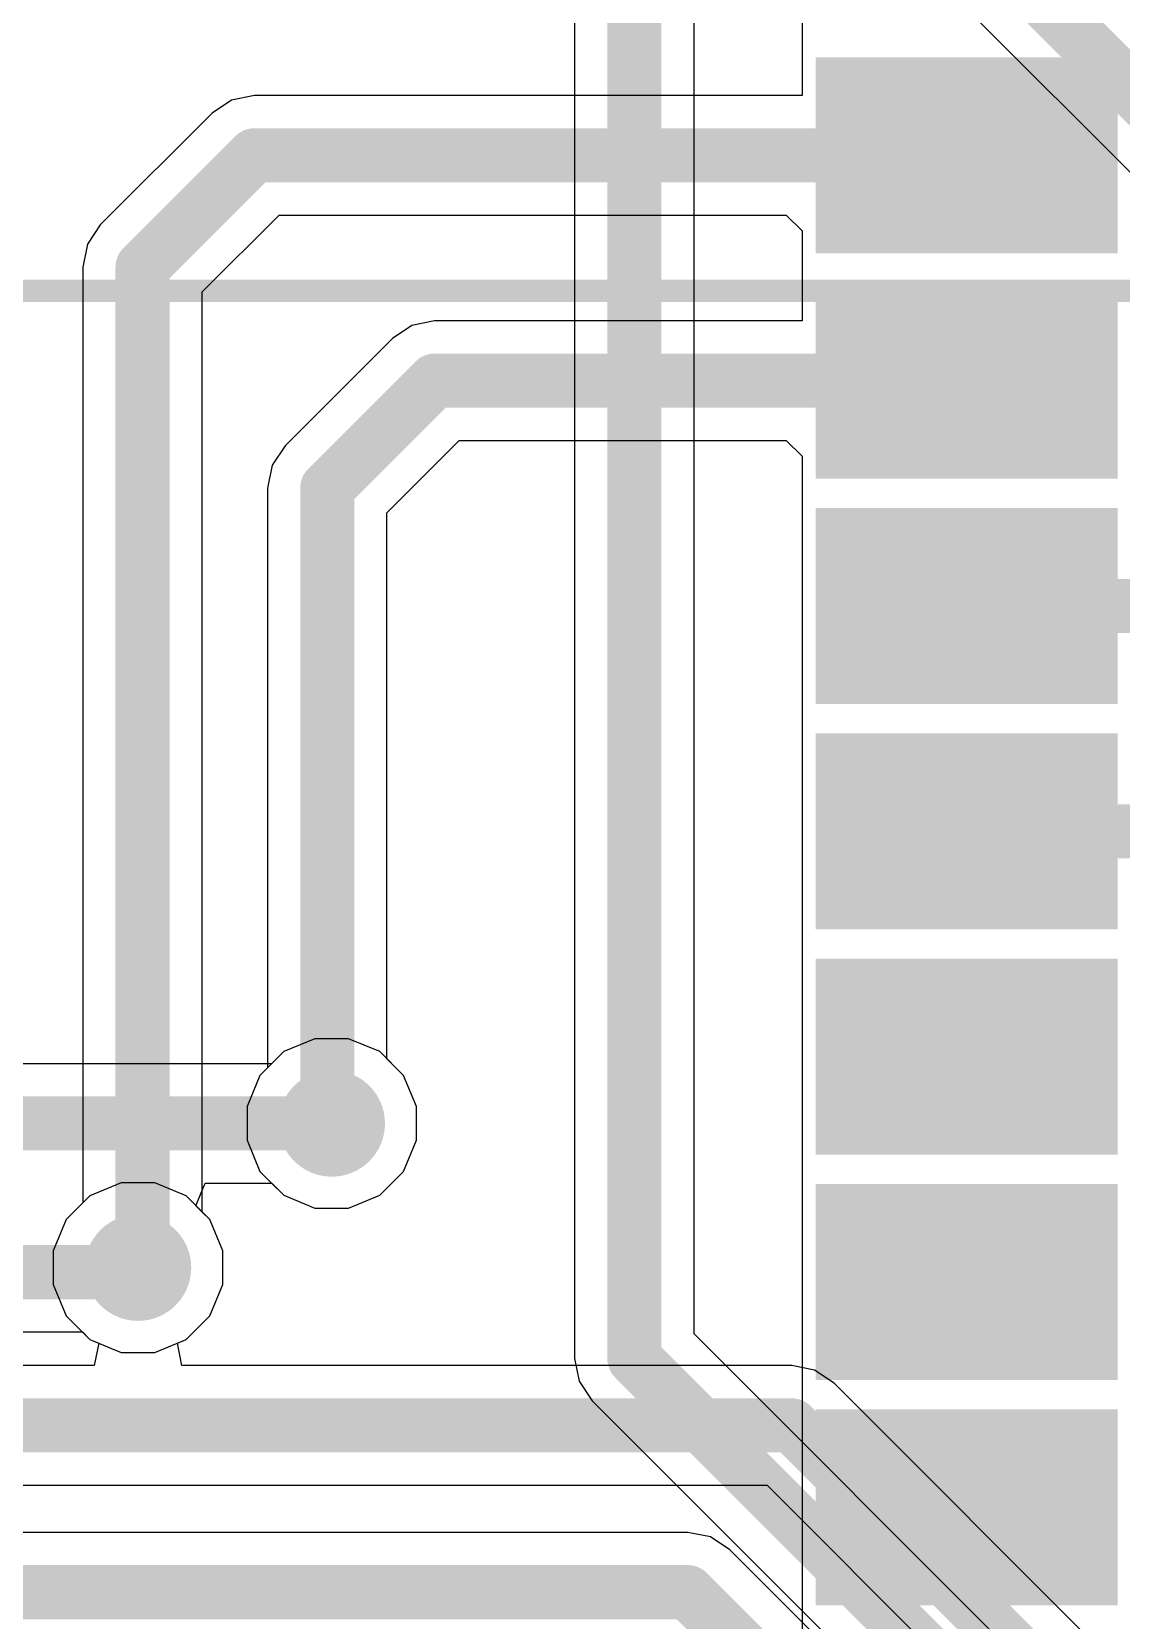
# Model space of a CAD drawing. Header units: inches. Extents: x 0 to 5376, y 0 to 5416.
# Drawn here: x 34.5 to 40.65, y 102.69 to 111.64 of the extents above; entities that cross this region are included whole.
import ezdxf

# ---------------------------------------------------------------- set-up
doc = ezdxf.new("R2010")
doc.units = ezdxf.units.IN
for name, color, linetype in [('Bottom Layer', 5, 'Continuous'), ('Bottom Paste', 16, 'Continuous'), ('Bottom Solder', 6, 'Continuous'), ('Layer 1', 16, 'Continuous'), ('Layer 2', 76, 'Continuous'), ('Top Layer', 1, 'Continuous'), ('Top Overlay', 2, 'Continuous'), ('Via Holes', 16, 'Continuous')]:
    doc.layers.add(name, color=color, linetype=linetype)

msp = doc.modelspace()

# ---------------------------------------------------------------- hatches: boundary and pattern name
at = {"layer": 'Bottom Layer'}
for points in [[(40.52380134999999, 110.49259969), (39.02380180999999, 110.49259969), (39.02380180999999, 111.39260043), (40.52380134999999, 111.39260043)], [(40.52380134999999, 109.22259969), (39.02380180999999, 109.22259969), (39.02380180999999, 110.12260043), (40.52380134999999, 110.12260043)], [(40.52380134999999, 107.95259969), (39.02380180999999, 107.95259969), (39.02380180999999, 108.85260043), (40.52380134999999, 108.85260043)], [(40.52380134999999, 106.68259969), (39.02380180999999, 106.68259969), (39.02380180999999, 107.58260043), (40.52380134999999, 107.58260043)], [(40.52380134999999, 105.41259969), (39.02380180999999, 105.41259969), (39.02380180999999, 106.31260043), (40.52380134999999, 106.31260043)], [(40.52380134999999, 104.14259969), (39.02380180999999, 104.14259969), (39.02380180999999, 105.04260043), (40.52380134999999, 105.04260043)], [(40.52380134999999, 102.87259969), (39.02380180999999, 102.87259969), (39.02380180999999, 103.77260043), (40.52380134999999, 103.77260043)]]:
    msp.add_hatch(color=5, dxfattribs=at).paths.add_polyline_path(points)
h = msp.add_hatch(color=5, dxfattribs=at)
edge = h.paths.add_edge_path()
edge.add_arc((36.195, 105.4862), 0.2999994, 0, 360)
h = msp.add_hatch(color=5, dxfattribs=at)
edge = h.paths.add_edge_path()
edge.add_arc((35.10279999999999, 104.6734), 0.2999994, 0, 360)
at = {"layer": 'Bottom Paste'}
for points in [[(40.52380134999999, 110.49259969), (39.02380180999999, 110.49259969), (39.02380180999999, 111.39260043), (40.52380134999999, 111.39260043)], [(40.52380134999999, 109.22259969), (39.02380180999999, 109.22259969), (39.02380180999999, 110.12260043), (40.52380134999999, 110.12260043)], [(40.52380134999999, 107.95259969), (39.02380180999999, 107.95259969), (39.02380180999999, 108.85260043), (40.52380134999999, 108.85260043)], [(40.52380134999999, 106.68259969), (39.02380180999999, 106.68259969), (39.02380180999999, 107.58260043), (40.52380134999999, 107.58260043)], [(40.52380134999999, 105.41259969), (39.02380180999999, 105.41259969), (39.02380180999999, 106.31260043), (40.52380134999999, 106.31260043)], [(40.52380134999999, 104.14259969), (39.02380180999999, 104.14259969), (39.02380180999999, 105.04260043), (40.52380134999999, 105.04260043)], [(40.52380134999999, 102.87259969), (39.02380180999999, 102.87259969), (39.02380180999999, 103.77260043), (40.52380134999999, 103.77260043)]]:
    msp.add_hatch(color=16, dxfattribs=at).paths.add_polyline_path(points)
at = {"layer": 'Bottom Solder'}
for points in [[(40.62540135, 110.39099969), (38.92220181, 110.39099969), (38.92220181, 111.49420043), (40.62540135, 111.49420043)], [(40.62540135, 109.12099969), (38.92220181, 109.12099969), (38.92220181, 110.22420043), (40.62540135, 110.22420043)], [(40.62540135, 107.85099969), (38.92220181, 107.85099969), (38.92220181, 108.95420043), (40.62540135, 108.95420043)], [(40.62540135, 106.58099969), (38.92220181, 106.58099969), (38.92220181, 107.68420043), (40.62540135, 107.68420043)], [(40.62540135, 105.31099969), (38.92220181, 105.31099969), (38.92220181, 106.41420043), (40.62540135, 106.41420043)], [(40.62540135, 104.04099969), (38.92220181, 104.04099969), (38.92220181, 105.14420043), (40.62540135, 105.14420043)], [(40.62540135, 102.77099969), (38.92220181, 102.77099969), (38.92220181, 103.87420043), (40.62540135, 103.87420043)]]:
    msp.add_hatch(color=6, dxfattribs=at).paths.add_polyline_path(points)
at = {"layer": 'Layer 1'}
h = msp.add_hatch(color=16, dxfattribs=at)
edge = h.paths.add_edge_path()
edge.add_arc((36.195, 105.4862), 0.2999994, 0, 360)
h = msp.add_hatch(color=16, dxfattribs=at)
edge = h.paths.add_edge_path()
edge.add_arc((35.10279999999999, 104.6734), 0.2999994, 0, 360)
at = {"layer": 'Layer 2'}
h = msp.add_hatch(color=76, dxfattribs=at)
edge = h.paths.add_edge_path()
edge.add_arc((36.195, 105.4862), 0.2999994, 0, 360)
h = msp.add_hatch(color=76, dxfattribs=at)
edge = h.paths.add_edge_path()
edge.add_arc((35.10279999999999, 104.6734), 0.2999994, 0, 360)
at = {"layer": 'Top Layer'}
h = msp.add_hatch(color=1, dxfattribs=at)
edge = h.paths.add_edge_path()
edge.add_arc((36.195, 105.4862), 0.2999994, 0, 360)
h = msp.add_hatch(color=1, dxfattribs=at)
edge = h.paths.add_edge_path()
edge.add_arc((35.10279999999999, 104.6734), 0.2999994, 0, 360)
at = {"layer": 'Via Holes'}
h = msp.add_hatch(color=7, dxfattribs=at)
edge = h.paths.add_edge_path()
edge.add_arc((36.195, 105.4862), 0.1499997, 0, 360)
h = msp.add_hatch(color=7, dxfattribs=at)
edge = h.paths.add_edge_path()
edge.add_arc((35.10279999999999, 104.6734), 0.1499997, 0, 360)

# ---------------------------------------------------------------- linework, layer by layer
at = {"layer": 'Bottom Layer'}
for p, q in [((38.84600308, 111.6974017), (38.84600054, 111.58480096)), ((38.84600054, 111.58480096), (38.84600308, 111.45779842)), ((38.84600308, 111.45779842), (38.84600308, 111.27926944)), ((35.6297611, 111.25364084), (35.52053856, 111.18066156)), ((35.75860006, 111.27926944), (35.6297611, 111.25364084)), ((38.84600308, 111.27926944), (35.75860006, 111.27926944)), ((35.52053856, 111.18066156), (34.8901385, 110.5502615)), ((35.46486938, 110.17274638), (35.89805368, 110.60593068)), ((35.89805368, 110.60593068), (38.75619884, 110.60593068)), ((38.75619884, 110.60593068), (38.84600308, 110.51612644)), ((34.8901385, 110.5502615), (34.81715922, 110.44103896)), ((38.84600308, 110.51612644), (38.84600054, 110.31480096)), ((34.81715922, 110.44103896), (34.79153062, 110.3122)), ((34.79153062, 110.3122), (34.79153062, 105.03784174)), ((38.84600054, 110.31480096), (38.84600308, 110.18779842)), ((35.46486938, 104.98704174), (35.46486938, 110.17274638)), ((38.84600308, 110.18779842), (38.84600308, 110.00926944)), ((36.64576109999999, 109.98364084), (36.53653856, 109.91066156)), ((36.77460006, 110.00926944), (36.64576109999999, 109.98364084)), ((38.84600308, 110.00926944), (36.77460006, 110.00926944)), ((36.53653856, 109.91066156), (35.93153849999999, 109.3056615)), ((36.50626938, 108.92814638), (36.91405368, 109.33593068)), ((36.91405368, 109.33593068), (38.75619884, 109.33593068)), ((38.75619884, 109.33593068), (38.84600308, 109.24612644)), ((35.93153849999999, 109.3056615), (35.85855922, 109.19643896)), ((38.84600308, 109.24612644), (38.84600054, 109.04480096)), ((35.85855922, 109.19643896), (35.83293062, 109.0676)), ((35.83293062, 109.0676), (35.83293062, 105.79984174)), ((38.84600054, 109.04480096), (38.84600308, 108.91779842)), ((36.50626938, 105.85064174), (36.50626938, 108.92814638)), ((38.84600308, 108.91779842), (38.84600308, 107.8874017)), ((38.84600308, 107.8874017), (38.84600054, 107.77480096)), ((38.84600054, 107.77480096), (38.84600308, 107.64779842)), ((38.84600308, 107.64779842), (38.84600308, 106.6174017)), ((38.84600308, 106.6174017), (38.84600054, 106.50480096)), ((38.84600054, 106.50480096), (38.84600308, 106.37779842)), ((38.84600308, 106.37779842), (38.84600308, 105.3474017)), ((36.60005888, 105.75685224), (36.50626938, 105.85064174)), ((35.78994111999999, 105.75685224), (35.7172006, 105.58123918)), ((35.83293062, 105.79984174), (35.78994111999999, 105.75685224)), ((36.6727994, 105.58123918), (36.60005888, 105.75685224)), ((35.7172006, 105.58123918), (35.7172006, 105.39116082)), ((36.6727994, 105.39116082), (36.6727994, 105.58123918)), ((35.7172006, 105.39116082), (35.78994111999999, 105.21554776)), ((36.60005888, 105.21554776), (36.6727994, 105.39116082)), ((38.84600308, 105.3474017), (38.84600054, 105.23480096)), ((35.78994111999999, 105.21554776), (35.92434776, 105.08114112)), ((36.46565224, 105.08114112), (36.60005888, 105.21554776)), ((38.84600054, 105.23480096), (38.84600308, 105.10779842)), ((38.84600308, 105.10779842), (38.84600308, 104.0774017)), ((34.79153062, 105.03784174), (34.69774112, 104.94405224)), ((35.92434776, 105.08114112), (36.09996082, 105.0084006)), ((36.29003918, 105.0084006), (36.46565224, 105.08114112)), ((34.69774112, 104.94405224), (34.6250006, 104.76843918)), ((35.50785887999999, 104.94405224), (35.46486938, 104.98704174)), ((35.5805994, 104.76843918), (35.50785887999999, 104.94405224)), ((36.09996082, 105.0084006), (36.29003918, 105.0084006)), ((34.6250006, 104.76843918), (34.6250006, 104.57836082)), ((35.5805994, 104.57836082), (35.5805994, 104.76843918)), ((34.6250006, 104.57836082), (34.69774112, 104.40274776)), ((35.50785887999999, 104.40274776), (35.5805994, 104.57836082)), ((34.69774112, 104.40274776), (34.83214776, 104.26834112)), ((35.37345224, 104.26834112), (35.50785887999999, 104.40274776)), ((34.83214776, 104.26834112), (35.00776081999999, 104.1956006)), ((35.19783918, 104.1956006), (35.37345224, 104.26834112)), ((35.00776081999999, 104.1956006), (35.19783918, 104.1956006)), ((38.84600308, 104.0774017), (38.84600054, 103.96480096)), ((38.84600054, 103.96480096), (38.84600308, 103.83779842)), ((38.84600308, 103.83779842), (38.84600308, 102.8074017)), ((38.84600308, 102.8074017), (38.84600054, 102.69480096)), ((38.84600054, 102.69480096), (38.84600308, 102.56779842))]:
    msp.add_line(p, q, dxfattribs=at)
for points in [[(35.1282, 110.3122, 0.3048, 0.3048, 0), (35.75860006, 110.94260006, 0.3048, 0.3048, 0)], [(35.75860006, 110.94260006, 0.3048, 0.3048, 0), (39.77380158, 110.94260006, 0.3048, 0.3048, 0)], [(35.1282, 104.6988, 0.3048, 0.3048, 0), (35.1282, 110.3122, 0.3048, 0.3048, 0)], [(36.1696, 109.0676, 0.3048, 0.3048, 0), (36.77460006, 109.67260006, 0.3048, 0.3048, 0)], [(36.77460006, 109.67260006, 0.3048, 0.3048, 0), (39.77380158, 109.67260006, 0.3048, 0.3048, 0)], [(36.1696, 105.5116, 0.3048, 0.3048, 0), (36.1696, 109.0676, 0.3048, 0.3048, 0)], [(39.77380158, 108.40260006, 0.3048, 0.3048, 0), (41.60979993999999, 108.40260006, 0.3048, 0.3048, 0)], [(39.77380158, 107.13260006, 0.3048, 0.3048, 0), (40.92399994, 107.13260006, 0.3048, 0.3048, 0)], [(36.1696, 105.5116, 0.3048, 0.3048, 0), (36.195, 105.4862, 0.3048, 0.3048, 0)], [(35.10279999999999, 104.6734, 0.3048, 0.3048, 0), (35.1282, 104.6988, 0.3048, 0.3048, 0)]]:
    msp.add_lwpolyline(points, format="xyseb", dxfattribs=at)
for points in [[(35.68240006, 110.94260006, 0.1524, 0.1524, 1), (35.83480006, 110.94260006, 0.1524, 0.1524, 1)], [(35.68240006, 110.94260006, 0.1524, 0.1524, 1), (35.83480006, 110.94260006, 0.1524, 0.1524, 1)], [(39.69760158, 110.94260006, 0.1524, 0.1524, 1), (39.85000158, 110.94260006, 0.1524, 0.1524, 1)], [(35.05199999999999, 110.3122, 0.1524, 0.1524, 1), (35.20439999999999, 110.3122, 0.1524, 0.1524, 1)], [(35.05199999999999, 110.3122, 0.1524, 0.1524, 1), (35.20439999999999, 110.3122, 0.1524, 0.1524, 1)], [(36.69840006, 109.67260006, 0.1524, 0.1524, 1), (36.85080006, 109.67260006, 0.1524, 0.1524, 1)], [(36.69840006, 109.67260006, 0.1524, 0.1524, 1), (36.85080006, 109.67260006, 0.1524, 0.1524, 1)], [(39.69760158, 109.67260006, 0.1524, 0.1524, 1), (39.85000158, 109.67260006, 0.1524, 0.1524, 1)], [(36.0934, 109.0676, 0.1524, 0.1524, 1), (36.2458, 109.0676, 0.1524, 0.1524, 1)], [(36.0934, 109.0676, 0.1524, 0.1524, 1), (36.2458, 109.0676, 0.1524, 0.1524, 1)], [(39.69760158, 108.40260006, 0.1524, 0.1524, 1), (39.85000158, 108.40260006, 0.1524, 0.1524, 1)], [(39.69760158, 107.13260006, 0.1524, 0.1524, 1), (39.85000158, 107.13260006, 0.1524, 0.1524, 1)], [(36.0934, 105.5116, 0.1524, 0.1524, 1), (36.2458, 105.5116, 0.1524, 0.1524, 1)], [(36.0934, 105.5116, 0.1524, 0.1524, 1), (36.2458, 105.5116, 0.1524, 0.1524, 1)], [(36.11879999999999, 105.4862, 0.1524, 0.1524, 1), (36.27119999999999, 105.4862, 0.1524, 0.1524, 1)], [(35.05199999999999, 104.6988, 0.1524, 0.1524, 1), (35.20439999999999, 104.6988, 0.1524, 0.1524, 1)], [(35.05199999999999, 104.6988, 0.1524, 0.1524, 1), (35.20439999999999, 104.6988, 0.1524, 0.1524, 1)], [(35.02659999999999, 104.6734, 0.1524, 0.1524, 1), (35.17899999999999, 104.6734, 0.1524, 0.1524, 1)]]:
    msp.add_lwpolyline(points, format="xyseb", close=True, dxfattribs=at)
at = {"layer": 'Layer 1'}
for p, q in [((37.563933, 114.40315956), (37.563933, 104.16159762)), ((38.23727176, 104.30105124), (38.23727176, 114.40315956)), ((36.09996082, 105.9639994), (35.92434776, 105.89125888)), ((36.29003918, 105.9639994), (36.09996082, 105.9639994)), ((36.46565224, 105.89125888), (36.29003918, 105.9639994)), ((35.85595826, 105.82286938), (28.23185362, 105.82286938)), ((35.92434776, 105.89125888), (35.85595826, 105.82286938)), ((36.60005888, 105.75685224), (36.46565224, 105.89125888)), ((36.6727994, 105.58123918), (36.60005888, 105.75685224)), ((36.6727994, 105.39116082), (36.6727994, 105.58123918)), ((36.60005888, 105.21554776), (36.6727994, 105.39116082)), ((36.46565224, 105.08114112), (36.60005888, 105.21554776)), ((35.4293805, 105.02253062), (35.48198644, 105.14953062)), ((35.48198644, 105.14953062), (35.85595826, 105.14953062)), ((35.85595826, 105.14953062), (35.92434776, 105.08114112)), ((35.50785887999999, 104.94405224), (35.4293805, 105.02253062)), ((35.92434776, 105.08114112), (36.09996082, 105.0084006)), ((36.29003918, 105.0084006), (36.46565224, 105.08114112)), ((35.5805994, 104.76843918), (35.50785887999999, 104.94405224)), ((36.09996082, 105.0084006), (36.29003918, 105.0084006)), ((35.5805994, 104.57836082), (35.5805994, 104.76843918)), ((35.50785887999999, 104.40274776), (35.5805994, 104.57836082)), ((35.37345224, 104.26834112), (35.50785887999999, 104.40274776)), ((28.11780508, 104.31133062), (34.78915826, 104.31133062)), ((34.78915826, 104.31133062), (34.83214776, 104.26834112)), ((45.2952612, 97.24306179999999), (38.23727176, 104.30105124)), ((34.83214776, 104.26834112), (35.00776081999999, 104.1956006)), ((35.19783918, 104.1956006), (35.37345224, 104.26834112)), ((35.00776081999999, 104.1956006), (35.19783918, 104.1956006)), ((37.563933, 104.16159762), (37.5895616, 104.03275866)), ((37.5895616, 104.03275866), (37.66254087999999, 103.92353612)), ((37.66254087999999, 103.92353612), (44.72053032, 96.86554668))]:
    msp.add_line(p, q, dxfattribs=at)
for points in [[(37.90060238, 104.16159762, 0.3048, 0.3048, 0), (37.90060238, 114.7422013, 0.3048, 0.3048, 0)], [(28.0924, 105.4862, 0.3048, 0.3048, 0), (36.1823, 105.4862, 0.3048, 0.3048, 0)], [(28.11780508, 104.648, 0.3048, 0.3048, 0), (35.10279999999999, 104.648, 0.3048, 0.3048, 0)], [(37.90060238, 104.16159762, 0.3048, 0.3048, 0), (45.0571997, 97.00500029999999, 0.3048, 0.3048, 0)]]:
    msp.add_lwpolyline(points, format="xyseb", dxfattribs=at)
for points in [[(36.1061, 105.4862, 0.1524, 0.1524, 1), (36.2585, 105.4862, 0.1524, 0.1524, 1)], [(35.02659999999999, 104.648, 0.1524, 0.1524, 1), (35.17899999999999, 104.648, 0.1524, 0.1524, 1)], [(37.82440238, 104.16159762, 0.1524, 0.1524, 1), (37.97680238, 104.16159762, 0.1524, 0.1524, 1)], [(37.82440238, 104.16159762, 0.1524, 0.1524, 1), (37.97680238, 104.16159762, 0.1524, 0.1524, 1)]]:
    msp.add_lwpolyline(points, format="xyseb", close=True, dxfattribs=at)
at = {"layer": 'Layer 2'}
for p, q in [((39.66234638, 111.88053062), (47.28833316, 104.25454384)), ((36.09996082, 105.9639994), (35.92434776, 105.89125888)), ((36.29003918, 105.9639994), (36.09996082, 105.9639994)), ((36.46565224, 105.89125888), (36.29003918, 105.9639994)), ((35.92434776, 105.89125888), (35.78994111999999, 105.75685224)), ((36.60005888, 105.75685224), (36.46565224, 105.89125888)), ((35.78994111999999, 105.75685224), (35.7172006, 105.58123918)), ((36.6727994, 105.58123918), (36.60005888, 105.75685224)), ((35.7172006, 105.58123918), (35.7172006, 105.39116082)), ((36.6727994, 105.39116082), (36.6727994, 105.58123918)), ((35.7172006, 105.39116082), (35.78994111999999, 105.21554776)), ((36.60005888, 105.21554776), (36.6727994, 105.39116082)), ((35.78994111999999, 105.21554776), (35.92434776, 105.08114112)), ((36.46565224, 105.08114112), (36.60005888, 105.21554776)), ((35.00776081999999, 105.1511994), (34.83214776, 105.07845888)), ((35.19783918, 105.1511994), (35.00776081999999, 105.1511994)), ((35.37345224, 105.07845888), (35.19783918, 105.1511994)), ((34.83214776, 105.07845888), (34.69774112, 104.94405224)), ((35.50785887999999, 104.94405224), (35.37345224, 105.07845888)), ((35.92434776, 105.08114112), (36.09996082, 105.0084006)), ((36.29003918, 105.0084006), (36.46565224, 105.08114112)), ((34.69774112, 104.94405224), (34.6250006, 104.76843918)), ((35.5805994, 104.76843918), (35.50785887999999, 104.94405224)), ((36.09996082, 105.0084006), (36.29003918, 105.0084006)), ((34.6250006, 104.76843918), (34.6250006, 104.57836082)), ((35.5805994, 104.57836082), (35.5805994, 104.76843918)), ((34.6250006, 104.57836082), (34.69774112, 104.40274776)), ((35.50785887999999, 104.40274776), (35.5805994, 104.57836082)), ((34.69774112, 104.40274776), (34.83214776, 104.26834112)), ((35.37345224, 104.26834112), (35.50785887999999, 104.40274776)), ((34.83214776, 104.26834112), (34.88108594, 104.24806938)), ((34.88108594, 104.24806938), (34.85582564, 104.12106938)), ((35.32451406, 104.24806938), (35.37345224, 104.26834112)), ((35.34977436, 104.12106938), (35.32451406, 104.24806938)), ((34.85582564, 104.12106938), (32.75305362, 104.12106938)), ((38.7880352, 104.12106938), (35.34977436, 104.12106938)), ((38.91687416, 104.09544078), (38.7880352, 104.12106938)), ((39.0260967, 104.0224615), (38.91687416, 104.09544078)), ((46.8978615, 96.1506967), (39.0260967, 104.0224615)), ((32.6136, 103.44773062), (38.64858158, 103.44773062)), ((38.64858158, 103.44773062), (46.32313061999999, 95.77318158)), ((38.2016, 103.18126938), (32.13685469999999, 103.18126938)), ((38.33043896, 103.15564078), (38.2016, 103.18126938)), ((38.4396615, 103.0826615), (38.33043896, 103.15564078)), ((42.6132625, 98.9090605), (38.4396615, 103.0826615))]:
    msp.add_line(p, q, dxfattribs=at)
for points in [[(39.80179999999999, 112.2172, 0.3048, 0.3048, 0), (47.62500254, 104.39399746, 0.3048, 0.3048, 0)], [(32.6136, 103.7844, 0.3048, 0.3048, 0), (38.7880352, 103.7844, 0.3048, 0.3048, 0)], [(38.7880352, 103.7844, 0.3048, 0.3048, 0), (46.6598, 95.9126352, 0.3048, 0.3048, 0)], [(31.99740108, 102.8446, 0.3048, 0.3048, 0), (38.2016, 102.8446, 0.3048, 0.3048, 0)], [(38.2016, 102.8446, 0.3048, 0.3048, 0), (42.375201, 98.670999, 0.3048, 0.3048, 0)]]:
    msp.add_lwpolyline(points, format="xyseb", dxfattribs=at)
for points in [[(38.7118352, 103.7844, 0.1524, 0.1524, 1), (38.8642352, 103.7844, 0.1524, 0.1524, 1)], [(38.7118352, 103.7844, 0.1524, 0.1524, 1), (38.8642352, 103.7844, 0.1524, 0.1524, 1)], [(38.12539999999999, 102.8446, 0.1524, 0.1524, 1), (38.27779999999999, 102.8446, 0.1524, 0.1524, 1)], [(38.12539999999999, 102.8446, 0.1524, 0.1524, 1), (38.27779999999999, 102.8446, 0.1524, 0.1524, 1)]]:
    msp.add_lwpolyline(points, format="xyseb", close=True, dxfattribs=at)
at = {"layer": 'Top Layer'}
for p, q in [((36.09996082, 105.9639994), (35.92434776, 105.89125888)), ((36.29003918, 105.9639994), (36.09996082, 105.9639994)), ((36.46565224, 105.89125888), (36.29003918, 105.9639994)), ((35.92434776, 105.89125888), (35.78994111999999, 105.75685224)), ((36.60005888, 105.75685224), (36.46565224, 105.89125888)), ((35.78994111999999, 105.75685224), (35.7172006, 105.58123918)), ((36.6727994, 105.58123918), (36.60005888, 105.75685224)), ((35.7172006, 105.58123918), (35.7172006, 105.39116082)), ((36.6727994, 105.39116082), (36.6727994, 105.58123918)), ((35.7172006, 105.39116082), (35.78994111999999, 105.21554776)), ((36.60005888, 105.21554776), (36.6727994, 105.39116082)), ((35.78994111999999, 105.21554776), (35.92434776, 105.08114112)), ((36.46565224, 105.08114112), (36.60005888, 105.21554776)), ((35.00776081999999, 105.1511994), (34.83214776, 105.07845888)), ((35.19783918, 105.1511994), (35.00776081999999, 105.1511994)), ((35.37345224, 105.07845888), (35.19783918, 105.1511994)), ((34.83214776, 105.07845888), (34.69774112, 104.94405224)), ((35.50785887999999, 104.94405224), (35.37345224, 105.07845888)), ((35.92434776, 105.08114112), (36.09996082, 105.0084006)), ((36.29003918, 105.0084006), (36.46565224, 105.08114112)), ((34.69774112, 104.94405224), (34.6250006, 104.76843918)), ((35.5805994, 104.76843918), (35.50785887999999, 104.94405224)), ((36.09996082, 105.0084006), (36.29003918, 105.0084006)), ((34.6250006, 104.76843918), (34.6250006, 104.57836082)), ((35.5805994, 104.57836082), (35.5805994, 104.76843918)), ((34.6250006, 104.57836082), (34.69774112, 104.40274776)), ((35.50785887999999, 104.40274776), (35.5805994, 104.57836082)), ((34.69774112, 104.40274776), (34.83214776, 104.26834112)), ((35.37345224, 104.26834112), (35.50785887999999, 104.40274776)), ((34.83214776, 104.26834112), (35.00776081999999, 104.1956006)), ((35.19783918, 104.1956006), (35.37345224, 104.26834112)), ((35.00776081999999, 104.1956006), (35.19783918, 104.1956006))]:
    msp.add_line(p, q, dxfattribs=at)
at = {"layer": 'Top Overlay'}
msp.add_lwpolyline([(27.4250404, 110.17859854, 0.127, 0.127, 0), (43.2070002, 110.17859854, 0.127, 0.127, 0)], format="xyseb", dxfattribs=at)

doc.saveas('drawing.dxf')
